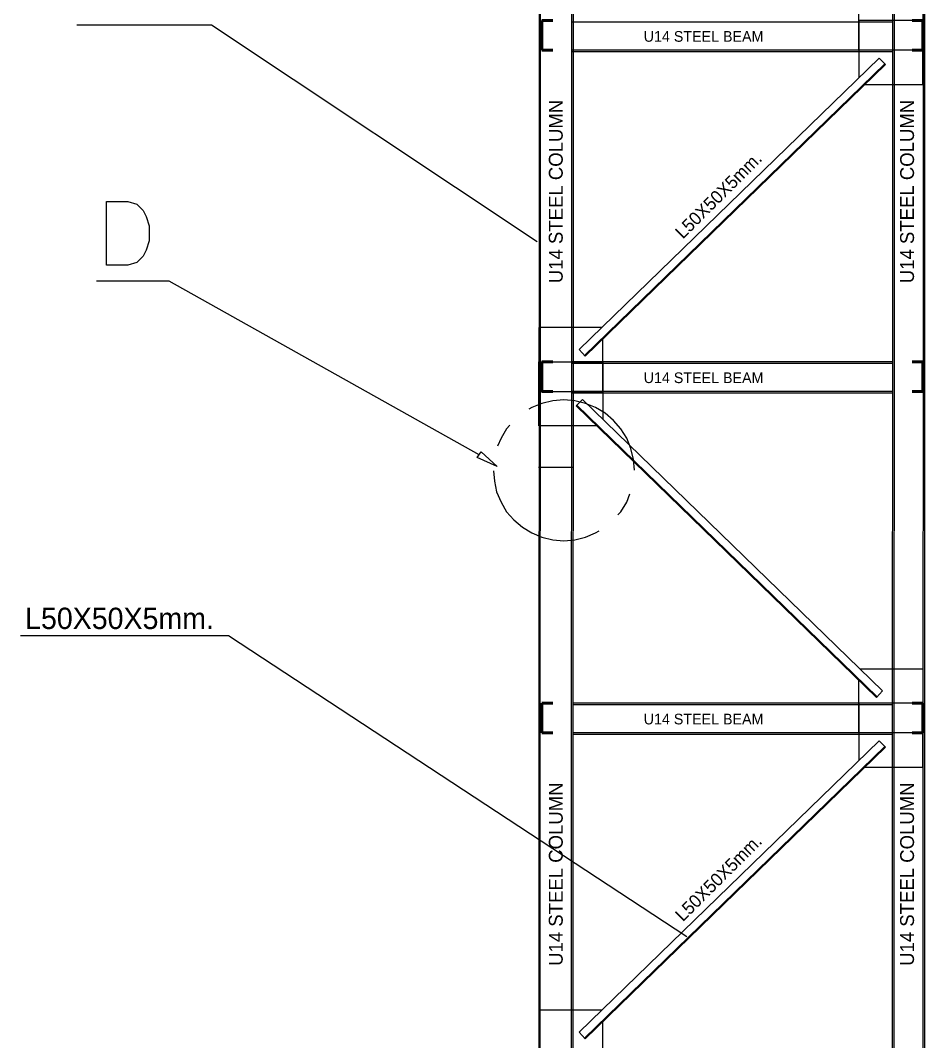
# Model space of a CAD drawing. Header units: millimetres. Extents: x -23396 to 106750, y 116 to 66281.
# Drawn here: x 87758 to 91402, y 41125 to 45239 of the extents above; entities that cross this region are included whole.
import ezdxf

# ---------------------------------------------------------------- set-up
doc = ezdxf.new("R2010")
doc.units = ezdxf.units.MM
doc.layers.add('Wall', color=1, linetype='Continuous', lineweight=50)

# ---------------------------------------------------------------- blocks, each defined once
blk = doc.blocks.new('u14 shaft')
at = {"color": 0}
for p, q in [((-7750.366, 16803.84), (-7755.366, 421.79)), ((-7745.366, 16803.84), (-7750.366, 421.79)), ((-7599.116, 16803.84), (-7604.116, 421.79)), ((-7591.616, 16803.84), (-7596.616, 421.79)), ((-6098.016, 421.79), (-6093.016, 16803.84)), ((-6090.516, 421.79), (-6085.516, 16803.84)), ((-5955.266, 421.79), (-5950.266, 16803.84)), ((-5947.766, 421.79), (-5942.766, 16803.84)), ((-9288.116, 7949.54), (-9919.153, 7949.54)), ((-7763.066, 6933.49), (-9288.116, 7949.54)), ((-6098.016, 7963.99), (-7596.616, 7963.99)), ((-6098.016, 7831.79), (-7596.616, 7831.79)), ((-6098.016, 7824.29), (-7596.616, 7824.29)), ((-9779.966, 6823.94), (-9779.966, 7122.44)), ((-9779.966, 7122.44), (-9680.466, 7122.44)), ((-9680.466, 7122.44), (-9638.116, 7109.69)), ((-9638.116, 7109.69), (-9608.516, 7080.09)), ((-9608.516, 7080.09), (-9593.666, 7052.59)), ((-9593.666, 7052.59), (-9580.966, 7008.14)), ((-9580.966, 7008.14), (-9580.966, 6938.24)), ((-9593.666, 6893.84), (-9608.516, 6866.24)), ((-9580.966, 6938.24), (-9593.666, 6893.84)), ((-9608.516, 6866.24), (-9638.116, 6836.64)), ((-9680.466, 6823.94), (-9779.966, 6823.94)), ((-9638.116, 6836.64), (-9680.466, 6823.94)), ((-9485.716, 6749.89), (-9826.516, 6749.89)), ((-8034.766, 5934.99), (-9485.716, 6749.89)), ((-6098.016, 6371.49), (-7596.616, 6371.49)), ((-6098.016, 6363.99), (-7596.616, 6363.99)), ((-6098.016, 6231.79), (-7596.616, 6231.79)), ((-6098.016, 6224.29), (-7596.616, 6224.29)), ((-7740.566, 6176.29), (-7787.116, 6157.19)), ((-7689.766, 6188.94), (-7740.566, 6176.29)), ((-7636.866, 6193.14), (-7689.766, 6188.94)), ((-7586.066, 6188.94), (-7636.866, 6193.14)), ((-7535.266, 6176.29), (-7586.066, 6188.94)), ((-7488.666, 6157.19), (-7535.266, 6176.29)), ((-7787.116, 6157.19), (-7801.966, 6148.74)), ((-7444.216, 6129.69), (-7488.666, 6157.19)), ((-7404.016, 6095.79), (-7444.216, 6129.69)), ((-7370.166, 6057.69), (-7404.016, 6095.79)), ((-7905.666, 6057.69), (-7931.066, 6013.24)), ((-7890.866, 6074.64), (-7905.666, 6057.69)), ((-7342.616, 6013.24), (-7370.166, 6057.69)), ((-7931.066, 6013.24), (-7948.016, 5975.14)), ((-7323.566, 5964.59), (-7342.616, 6013.24)), ((-8043.266, 5922.24), (-8024.216, 5949.79)), ((-8024.216, 5949.79), (-7950.116, 5879.94)), ((-8024.216, 5949.79), (-7950.116, 5879.94)), ((-7310.866, 5913.74), (-7323.566, 5964.59)), ((-7950.116, 5879.94), (-8043.266, 5922.24)), ((-7950.116, 5879.94), (-8043.266, 5922.24)), ((-7306.666, 5862.99), (-7310.866, 5913.74)), ((-7967.066, 5860.84), (-7962.816, 5812.19)), ((-7755.671, 5877.789), (-7594.771, 5877.789)), ((-7962.816, 5812.19), (-7952.216, 5761.44)), ((-7952.216, 5761.44), (-7931.066, 5712.69)), ((-7342.616, 5712.69), (-7327.816, 5752.94)), ((-7931.066, 5712.69), (-7905.666, 5668.24)), ((-7370.166, 5668.24), (-7342.616, 5712.69)), ((-7905.666, 5668.24), (-7871.816, 5630.14)), ((-7384.966, 5653.44), (-7370.166, 5668.24)), ((-7871.816, 5630.14), (-7831.566, 5596.24)), ((-7831.566, 5596.24), (-7787.116, 5568.79)), ((-7787.116, 5568.79), (-7740.566, 5549.74)), ((-7535.266, 5549.74), (-7488.666, 5568.79)), ((-7488.666, 5568.79), (-7471.766, 5579.39)), ((-7740.566, 5549.74), (-7689.766, 5536.99)), ((-7689.766, 5536.99), (-7636.866, 5532.79)), ((-7636.866, 5532.79), (-7586.066, 5536.99)), ((-7586.066, 5536.99), (-7535.266, 5549.74)), ((-9208.466, 5086.19), (-10183.3, 5086.19)), ((-7061.116, 3676.44), (-9208.466, 5086.19)), ((-6098.016, 4771.49), (-7596.616, 4771.49)), ((-6098.016, 4763.99), (-7596.616, 4763.99)), ((-6098.016, 4631.79), (-7596.616, 4631.79)), ((-6098.016, 4624.29), (-7596.616, 4624.29))]:
    blk.add_line(p, q, dxfattribs=at)
at = {"linetype": 'Continuous'}
for p, q in [((-6133.638, 7767.278), (-7540.46, 6401.088)), ((-7565.317, 6429.316), (-7537.698, 6397.951)), ((-7576.545, 6167.278), (-6169.723, 4801.088)), ((-6144.866, 4829.316), (-6172.485, 4797.951)), ((-6133.638, 4567.278), (-7540.46, 3201.088)), ((-7565.317, 3229.316), (-7537.698, 3197.951))]:
    blk.add_line(p, q, dxfattribs=at)
for points in [[(-6250.387, 8131.79), (-5954.816, 8131.79), (-5954.816, 7831.79), (-6254.816, 7831.79), (-6254.816, 8077.905)], [(-6226.283, 7671.49), (-5954.816, 7671.49), (-5954.816, 7971.49), (-6254.816, 7971.49), (-6254.816, 7701.969)], [(-7537.698, 6397.951), (-6130.732, 7764.281), (-6159.788, 7794.252), (-7565.317, 6429.316)], [(-7459.795, 6531.79), (-7755.366, 6531.79), (-7755.366, 6231.79), (-7455.366, 6231.79), (-7455.366, 6477.905)], [(-7483.9, 6071.49), (-7755.366, 6071.49), (-7755.366, 6371.49), (-7455.366, 6371.49), (-7455.366, 6101.969)], [(-6172.485, 4797.951), (-7579.45, 6164.281), (-7550.394, 6194.252), (-6144.866, 4829.316)], [(-6250.387, 4931.79), (-5954.816, 4931.79), (-5954.816, 4631.79), (-6254.816, 4631.79), (-6254.816, 4877.905)], [(-6226.283, 4471.49), (-5954.816, 4471.49), (-5954.816, 4771.49), (-6254.816, 4771.49), (-6254.816, 4501.969)], [(-7537.698, 3197.951), (-6130.732, 4564.281), (-6159.788, 4594.252), (-7565.317, 3229.316)], [(-7459.795, 3331.79), (-7755.366, 3331.79), (-7755.366, 3031.79), (-7455.366, 3031.79), (-7455.366, 3277.905)]]:
    blk.add_lwpolyline(points, dxfattribs=at)
at = {"layer": 'Wall'}
for p, q in [((-7739.816, 7831.79), (-7739.816, 7971.49)), ((-7739.816, 7971.49), (-7689.016, 7971.49)), ((-7689.016, 7971.49), (-7739.816, 7971.49)), ((-7739.816, 7971.49), (-7739.816, 7831.79)), ((-7689.016, 7971.49), (-7739.816, 7971.49)), ((-7739.816, 7971.49), (-7739.816, 7831.79)), ((-5954.816, 7971.49), (-6005.616, 7971.49)), ((-6005.616, 7971.49), (-5954.816, 7971.49)), ((-6005.616, 7971.49), (-5954.816, 7971.49)), ((-5954.816, 7831.79), (-5954.816, 7971.49)), ((-5954.816, 7971.49), (-5954.816, 7831.79)), ((-5954.816, 7971.49), (-5954.816, 7831.79)), ((-7689.016, 7831.79), (-7739.816, 7831.79)), ((-7739.816, 7831.79), (-7689.016, 7831.79)), ((-7689.016, 7831.79), (-7739.816, 7831.79)), ((-6005.616, 7831.79), (-5954.816, 7831.79)), ((-5954.816, 7831.79), (-6005.616, 7831.79)), ((-6005.616, 7831.79), (-5954.816, 7831.79)), ((-7739.816, 6231.79), (-7739.816, 6371.49)), ((-7739.816, 6371.49), (-7689.016, 6371.49)), ((-7689.016, 6371.49), (-7739.816, 6371.49)), ((-7739.816, 6371.49), (-7739.816, 6231.79)), ((-7689.016, 6371.49), (-7739.816, 6371.49)), ((-7739.816, 6371.49), (-7739.816, 6231.79)), ((-5954.816, 6371.49), (-6005.616, 6371.49)), ((-6005.616, 6371.49), (-5954.816, 6371.49)), ((-6005.616, 6371.49), (-5954.816, 6371.49)), ((-5954.816, 6231.79), (-5954.816, 6371.49)), ((-5954.816, 6371.49), (-5954.816, 6231.79)), ((-5954.816, 6371.49), (-5954.816, 6231.79)), ((-7689.016, 6231.79), (-7739.816, 6231.79)), ((-7739.816, 6231.79), (-7689.016, 6231.79)), ((-7689.016, 6231.79), (-7739.816, 6231.79)), ((-6005.616, 6231.79), (-5954.816, 6231.79)), ((-5954.816, 6231.79), (-6005.616, 6231.79)), ((-6005.616, 6231.79), (-5954.816, 6231.79)), ((-7739.816, 4631.79), (-7739.816, 4771.49)), ((-7739.816, 4771.49), (-7689.016, 4771.49)), ((-7689.016, 4771.49), (-7739.816, 4771.49)), ((-7739.816, 4771.49), (-7739.816, 4631.79)), ((-7689.016, 4771.49), (-7739.816, 4771.49)), ((-7739.816, 4771.49), (-7739.816, 4631.79)), ((-5954.816, 4771.49), (-6005.616, 4771.49)), ((-6005.616, 4771.49), (-5954.816, 4771.49)), ((-6005.616, 4771.49), (-5954.816, 4771.49)), ((-5954.816, 4631.79), (-5954.816, 4771.49)), ((-5954.816, 4771.49), (-5954.816, 4631.79)), ((-5954.816, 4771.49), (-5954.816, 4631.79)), ((-7689.016, 4631.79), (-7739.816, 4631.79)), ((-7739.816, 4631.79), (-7689.016, 4631.79)), ((-7689.016, 4631.79), (-7739.816, 4631.79)), ((-6005.616, 4631.79), (-5954.816, 4631.79)), ((-5954.816, 4631.79), (-6005.616, 4631.79)), ((-6005.616, 4631.79), (-5954.816, 4631.79))]:
    blk.add_line(p, q, dxfattribs=at)
at = {"linetype": 'Continuous', "char_height": 50, "attachment_point": 1}
for insert in [(-7263.341, 7921.564), (-7263.341, 6321.564), (-7263.341, 4721.564)]:
    blk.add_mtext_dynamic_manual_height_columns('U14 STEEL BEAM', width=8751.77116, gutter_width=2683.265, heights=[0], dxfattribs=dict(at, insert=insert))
at = {"linetype": 'Continuous', "attachment_point": 1}
for s, insert, char_height, rotation in [('U14 STEEL COLUMN', (-7707.676, 6739.573), 65, 90), ('U14 STEEL COLUMN', (-6061.872, 6739.573), 65, 90), ('L50X50X5mm.', (-7122.227, 6985.916), 60, 44.962494), ('L50X50X5mm.', (-10161.368, 5218.828), 100, 359.953315), ('U14 STEEL COLUMN', (-7707.676, 3539.573), 65, 90), ('U14 STEEL COLUMN', (-6061.872, 3539.573), 65, 90), ('L50X50X5mm.', (-7122.227, 3785.916), 60, 44.962494)]:
    blk.add_mtext_dynamic_manual_height_columns(s, width=8751.77116, gutter_width=2683.265, heights=[0], dxfattribs=dict(at, insert=insert, char_height=char_height, rotation=rotation))
blk = doc.blocks.new('upn st')
at = {"linetype": 'Continuous', "xscale": 0.171875, "yscale": 0.171875, "zscale": 0.171875}
blk.add_blockref('u14 shaft', (6951.345, -5502.442), dxfattribs=at)

msp = doc.modelspace()

# ---------------------------------------------------------------- block references
at = {"xscale": 5, "yscale": 5, "zscale": 5}
msp.add_blockref('upn st', (61752.657, 65900.837), dxfattribs=at)

doc.saveas('drawing.dxf')
